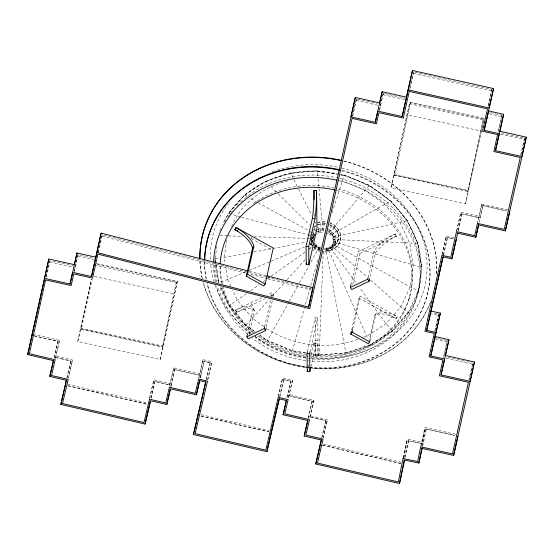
<?xml version="1.0" encoding="UTF-8"?>
<svg xmlns="http://www.w3.org/2000/svg" width="554" height="554" viewBox="0 0 554 554"><rect width="100%" height="100%" fill="white"/><g stroke="black" fill="none" stroke-linecap="round" stroke-linejoin="round"><path stroke-width="0.42" stroke-dasharray="2.77 2.08" d="M323.245 251.523L319.208 354.906L310.78 353.895M215.728 263.067L215.084 258.933L216.919 245.934M226.669 240.027L224.232 257.541L225.153 263.448M310.275 234.377L310.046 236.004L310.143 235.568M338.162 239.993C336.368 245.741 330.309 249.085 324.492 248.843L324.395 249.286C339.706 250.782 343.972 229.031 329.325 224.592M418.201 291.044L421.573 267.049L417.841 243.074L407.322 220.45L390.75 200.714L369.241 185.209L344.263 174.995L340.918 174.468M403.582 458.103L407.072 440.527L421.767 443.532L424.689 428.789L454.876 435.534M403.721 457.576L407.377 439.163L422.072 442.168L425.001 427.425L456.856 434.544M405.203 457.452L408.533 440.686L423.228 443.692L426.151 428.976L455.471 435.527M96.535 263.6L177.342 281.252L160.286 359.504L77.795 341.486L91.258 279.313M77.795 341.486L91.396 279.195M81.258 329.339L81.493 328.3L162.592 346.021L162.357 347.06L81.258 329.339L92.165 279.029M162.357 347.06L176.511 281.716L97.102 264.369M160.286 359.504L177.342 281.252M481.225 131.713L465.492 203.851L391.235 187.626L409.863 102.102L484.12 118.327L481.405 130.882M391.235 187.626L409.863 102.102M394.697 175.48L410.431 102.871L483.289 118.791L467.562 191.4L394.697 175.48L394.933 174.441L467.798 190.361L467.562 191.4M465.492 203.851L481.253 131.049L406.996 114.823M46.321 277.042L49.763 261.391M74.312 271.654L78.1 254.535L94.512 258.157M98.425 252.077L102.241 234.695L246.239 271.806M352.496 116.7L356.437 99.021L377.433 103.709M380.48 105.828L383.278 93.287L405.113 98.162M409.676 89.547L413.582 72.02L491.869 89.506L487.991 106.894M442.147 254.521L446.289 235.942L455.132 237.915M443.498 255.034L447.41 237.486L453.837 238.919M456.669 230.997L460.852 212.237L479.071 216.309L477.659 222.583L481.814 204.017L508.607 210.001M434.828 331.32L438.685 314.035L434.017 312.989M458.283 230.346L461.974 213.782L480.193 217.854L482.936 205.555L507.222 210.984M443.643 356.949L447.293 340.592L443.456 357.787M481.814 204.017L478.767 217.674L460.54 213.602M501.952 115.232L498.178 132.177L501.952 115.232L487.721 112.053M468.94 380.286L472.818 362.912L469.003 379.822M520.781 155.335L524.631 138.084L501.488 132.918M46.321 276.64L49.943 260.546L73.066 265.65M54.07 358.113L57.865 341.278L32.894 335.447M74.291 271.446L78.1 254.535M72.255 361.409L55.525 357.503L55.836 356.139L72.56 360.038L68.564 377.773M55.372 358.923L59.548 340.371L34.577 334.547M67.082 377.786L70.877 360.945L54.154 357.039L57.865 341.278M98.245 252.423L102.241 234.695M149.684 398.368L153.867 379.815L170.043 383.597L169.372 386.595M176.511 281.716L176.276 282.755L95.184 265.041M151.173 398.208L154.968 381.374L171.151 385.148L170.77 386.831M169.566 386.443L173.748 367.898L199.634 373.936L198.775 377.759M171.054 386.29L174.849 369.449L200.742 375.487L200.167 378.015M215.084 258.933L220.928 257.935M198.817 378.237L202.993 359.691L211.87 361.762L207.688 380.307M200.306 378.084L204.101 361.243L210.188 362.662L206.393 379.504M247.416 196.49L244.785 194.759L228.49 213.463L244.785 194.759C270.539 174.115 305.483 166.193 337.58 173.935M254.93 331.77L245.907 325.274L229.335 305.531L220.7 286.501M249.065 334.761L254.431 310.96A22.271 7.832 -32.6 0 0 252.569 308.973L251.474 308.654A22.271 7.832 -32.6 0 0 245.18 309.146L243.227 309.707A22.271 7.832 -32.6 0 0 236.856 312.338L235.582 310.039L261.647 297.616M244.716 195.063L266.031 180.999L268.676 184.053M236.856 312.338L235.582 310.039M245.907 325.274L269.175 299.638M247.188 335.156L253.109 308.89A22.271 7.832 -32.6 0 0 235.526 310.268M265.962 181.303L290.836 172.813L293.495 179.004M264.646 326.812L270.677 300.033M271.432 296.688L272.374 292.505L267.014 295.06M266.342 327.206L272.381 300.427M273.323 296.245L273.697 294.576L272.374 292.505M305.766 353.106L292.394 350.987L267.416 340.772L288.835 302.172M290.767 173.125L317.518 170.77L317.92 177.128M310.496 232.742L310.6 232.299M312.193 235.775L311.653 238.165A11.987 10.574 12.7 0 1 314.173 234.01M309.638 249.376L314.353 228.456L315.655 228.504M314.16 236.385L314.693 234.003M278.42 396.498L282.602 377.953L292.491 380.259L288.495 397.987M279.722 397.183L283.703 379.504L290.808 381.166L287.014 398.001M314.423 244.861L314.783 243.268L312.705 242.645M310.482 231.614L315.794 234.536L317.927 233.151L318.467 230.762L317.864 228.421M325.738 223.678L320.579 223.733L320.967 229.938L320.427 232.327L317.927 233.151M292.394 350.987L304.298 308.495M314.395 244.716L317.359 246.855L317.262 247.292L320.711 248.704M324.263 223.449L323.114 232.119L320.427 232.327L317.733 226.995M286.889 397.911L290.808 381.166M288.281 398.298L289.14 394.483L313.883 400.258L309.887 417.986M352.621 115.931L356.437 99.021M331.396 225.436L328.321 233.573C337.164 237.465 333.536 251.447 323.952 250.609M326.971 230.416C331.576 231.794 335.405 236.987 333.591 241.814L421.504 267.36L417.771 243.386L407.252 220.762L390.681 201.019L369.172 185.514L344.263 174.995L331.597 214.543M328.176 248.559L328.079 249.002L326.507 248.067L323.82 248.268M334.36 227.576L331.022 232.749L330.482 235.131L390.681 201.019M307.435 351.825L315.171 317.518L317.774 317.622L318.128 355.703L315.461 355.834A22.271 2.126 -87.7 0 0 313.516 343.646L316.126 343.75A22.271 2.126 -87.7 0 1 316.874 343.217L317.096 343.618A22.271 2.126 -87.7 0 1 317.795 347.981L317.906 349.692A22.271 2.126 -87.7 0 1 318.072 355.938M331.597 247.437L331.5 247.873L329.007 247.243L326.507 248.067L325.967 250.45L345.89 352.863L319.139 355.218M336.645 230.298L332.691 234.737L332.151 237.119L407.252 220.762M310.046 351.928L317.774 317.622M334.526 245.533L334.429 245.976L331.14 245.858L329.007 247.243L328.467 249.625L368.078 339.346M323.294 252.022A11.987 10.574 12.7 0 0 334.741 244.612L335.281 242.223M338.099 233.421L338.515 237.167L338.058 240.436L333.792 241.807L332.241 246.392L367.205 277.194M308.149 367.454L308.89 364.165M310.926 355.142L313.516 343.646M336.763 242.998L336.666 243.441L332.774 244.002L331.14 245.858L330.606 248.24L356.534 283.551M338.612 236.724L334.124 239.425L333.259 244.196L410.126 286.924L418.277 290.739L417.294 295.095M310.946 366.741L316.126 343.75M340.094 241.004L340.191 240.561M315.461 355.834L315.171 317.518M308.169 418.332L312.2 401.158L287.457 395.383M308.405 418L312.2 401.158M327.144 421.13L309.928 417.114L310.233 415.749L327.456 419.766L323.46 437.494M379.469 110.198L383.278 93.287M379.559 109.914L380.792 104.464M369.172 185.514L328.321 233.573L326.431 232.805M350.89 284.971L358.431 251.502L395.224 233.968L396.491 236.274A22.271 7.832 -32.6 0 0 375.383 253.33L369.65 278.773M352.773 284.534L359.754 253.573L358.431 251.502M321.978 437.508L325.773 420.666L308.55 416.65M351.693 329.845L358.854 298.052L360.142 296.085L397.287 316.639L395.944 318.834A22.271 9.958 33.2 0 0 374.649 315.863L369.47 338.847M352.787 328.723L360.142 296.085M409.953 88.114L413.582 72.02M368.14 277.526L374.061 251.26A22.271 7.832 -32.6 0 1 377.378 246.807L378.888 245.242A22.271 7.832 -32.6 0 1 386.45 239.141L388.589 237.749A22.271 7.832 -32.6 0 1 395.168 234.203L395.224 233.968M410.431 102.871L410.195 103.917L483.053 119.83L483.289 118.791M370.391 338.529L375.937 313.903A22.271 9.958 33.2 0 1 379.275 312.131L380.806 311.916A22.271 9.958 33.2 0 1 388.43 312.982L390.591 313.709A22.271 9.958 33.2 0 1 397.232 316.874M345.821 353.168L370.626 344.99L369.947 343.155M370.626 344.99L391.872 331.23L408.166 312.525L400.874 306.861L370.439 280.047M395.944 318.834L397.287 316.639M417.771 243.386L333.21 239.397L333.75 237.015L337.995 233.864C336.52 229.522 332.899 226.115 328.543 224.751M409.032 299.001L409.441 297.179M391.872 331.23L408.166 312.525M426.358 298.211L426.483 297.664M442.106 254.487L446.289 235.942M443.422 255.165L447.41 237.486M403.201 457.708L407.377 439.163M404.739 457.521L408.533 440.686M456.669 230.783L460.852 212.237M434.876 330.946L438.685 314.035M458.179 230.623L461.974 213.782M481.613 129.456L484.12 118.327M488.06 106.41L491.869 89.506M420.818 445.97L425.001 427.425M421.213 445.984L422.072 442.168M422.356 445.818L426.151 428.976M422.66 446.212L423.228 443.692M479.141 222.396L482.936 205.555M520.815 154.995L524.631 138.084M55.525 357.503L59.548 340.371M66.764 378.403L70.877 360.945M68.253 378.334L72.56 360.038M149.538 398.167L153.867 379.815M151.034 398.049L154.968 381.374M173.748 367.898L169.739 384.961L153.555 381.18M171.151 385.148L174.849 369.449M202.993 359.691L199.329 375.3L173.437 369.262M200.742 375.487L204.101 361.243M206.254 379.331L210.188 362.662M207.549 380.092L211.87 361.762M278.253 396.394L282.602 377.953M279.756 396.269L283.703 379.504M292.491 380.259L288.835 395.847L313.578 401.622M309.928 417.114L313.883 400.258M321.68 438.006L325.773 420.666M323.169 437.93L327.456 419.766M305.462 304.333L318.495 257.721M224.592 221.711L228.56 213.151L231.738 214.259M231.524 226.655C240.928 203.173 263.725 186.871 287.824 180.874M314.353 234.73L312.809 240.962L313.183 243.379L310.018 244.716M313.82 237.119L313.142 238.58L254.736 236.731M408.097 312.83L418.277 290.739M289.257 301.418L298.862 284.008M299.278 283.253L318.079 249.203L318.612 246.814L314.783 243.268M251.017 238.525L251.869 237.216M374.649 315.863L375.937 313.903M379.843 310.69L381.131 308.73M272.062 296.425L286.487 280.379M287.062 279.735L305.524 259.196M313.024 250.851L315.912 247.645L316.445 245.256L314.298 245.159L317.262 247.292L318.612 246.814L321.126 247.846M246.454 293.682L229.404 305.226L245.976 324.963L254.999 331.465M250.692 290.684L259.161 284.68M263.399 281.674L264.812 280.677M267.637 278.676L270.463 276.675M271.169 276.169L305.06 252.16M309.298 249.155L311.417 247.659M314.229 226.759L315.988 225.617M315.891 226.06L314.132 227.195L315.704 230.734M316.327 232.147L320.967 229.938L324.997 229.945M236.904 312.103L265.269 298.592M270.636 296.037L273.697 294.576M359.754 253.573L396.546 236.039M245.865 271.792L227.652 279.479L218.892 282.595L215.153 258.628M249.037 270.456L270.414 261.426M271.211 261.093L304.471 247.056M317.158 224.862L320.579 223.733M317.061 225.298L320.482 224.169L325.641 224.121M357.662 339.235C328.37 350.564 293.558 345.925 267.374 329.014M363.341 337.365L366.582 336.292L386.027 323.702L400.874 306.861L410.126 286.924L413.146 265.248L409.725 243.31L400.106 222.604L384.933 204.537L365.252 190.347L342.393 180.999L339.013 180.466M250.38 252.645L221.759 257.832M253.76 252.015L306.057 242.23M311.119 241.281L312.809 240.962L313.675 236.191L311.029 233.317M228.109 235.886L242.714 236.35M315.164 340.163L317.767 340.267M314.021 342.995L316.632 343.106M315.517 355.599L318.128 355.703M220.056 235.104L227.251 235.859M317.449 171.075L337.511 174.247A103.771 91.542 12.7 0 0 222.493 224.578M340.849 174.773L344.193 175.306M305.836 352.794L292.464 350.682L267.485 340.468L259.854 334.969M310.849 353.591L319.208 354.906L345.89 352.863L370.695 344.678L391.941 330.918L386.027 323.702L359.588 287.706M394.102 174.905L468.359 191.13M94.512 276.501L174.475 293.973M80.662 328.764L163.153 346.79M77.795 255.9L94.208 259.521M49.638 261.91L75.233 267.561M413.277 73.384L491.564 90.87M489.092 113.792L501.647 116.596M382.973 94.651L404.808 99.526M356.125 100.385L379.642 105.641M500.352 134.096L524.319 139.449M481.502 205.382L506.626 210.991M445.977 237.306L453.214 238.919M429.821 313.488L438.38 315.399M434.267 337.684L446.476 340.405M435.589 339.408L446.981 341.957M447.916 357.344L471.987 362.725M445.949 358.341L472.507 364.276M282.291 379.317L292.187 381.623M202.688 361.056L211.559 363.126M34.272 335.911L59.243 341.735M201.178 414.662L269.313 430.562M67.72 384.351L147.516 402.973M323.494 444.107L401.041 462.202M201.15 415.95L268.752 431.725M200.867 416.026L269.009 431.926M67.727 385.646L147.78 404.33M322.636 445.201L401.359 463.573M68.253 385.909L147.212 404.337M322.345 445.271L400.729 463.566M249.314 271.294L266.058 275.608M249.591 272.665L266.336 276.979M267.166 277.194L311.542 288.634M101.936 236.059L245.934 273.17M250.955 274.465L266.862 278.565M267.7 278.78L311.237 289.998M240.678 217.023L232.528 214.537M241.509 217.244L311.653 235.727M317.359 246.855L320.808 248.261M320.593 250.228L315.912 247.645L314.243 245.657M310.559 239.314L313.086 240.658M257.416 202.418L250.041 198.221M258.178 202.84L309.728 231.198M251.191 238.483L271.245 249.577M358.854 298.052L395.999 318.598M263.981 326.569L252.444 318.252L237.271 300.185L232.638 290.213M259.784 335.274L267.416 340.772M312.027 237.548L313.342 238.58L313.723 240.99M270.795 186.49L277.526 193.159M278.136 193.762L309.361 224.668M313.647 228.906L316.708 231.939M311.895 229.737L314.229 233.289M395.168 234.203L396.491 236.274M379.22 242.41L380.543 244.48M374.061 251.26L375.383 253.33M251.177 303.426L252.499 305.489M252.728 308.066L254.051 310.136M253.109 308.89L254.431 310.96M293.883 179.766L298.114 188.145M298.495 188.907L311.577 214.807M315.039 221.662L315.808 223.186M311.383 240.429L312.013 242.43L310.926 240.097M230.859 286.383L227.652 279.479L225.679 266.82M220.631 286.806L229.335 305.531M215.859 263.891L218.823 282.907M318.079 178.852L323.114 232.119M314.215 213.74L314.25 217.203M336.929 190.451A96.562 85.177 12.7 0 1 411.22 289.209A96.562 85.177 12.7 0 1 311.009 358.313M305.981 357.718A96.562 85.177 12.7 0 1 255.138 336.313M251.204 333.079A96.562 85.177 12.7 0 1 222.376 287.367M221.462 283.246A96.562 85.177 12.7 0 1 220.111 264.833M339.498 180.812A103.827 91.59 12.7 0 1 418.803 289.105A103.827 91.59 12.7 0 1 306.736 360.716M305.891 360.599A103.827 91.59 12.7 0 1 252.229 338.286M247.576 334.526A103.827 91.59 12.7 0 1 216.392 286.093M215.416 281.979A103.827 91.59 12.7 0 1 213.602 262.783M341.472 170.757A113.321 99.962 12.7 0 1 428.838 287.277A113.321 99.962 12.7 0 1 309.783 367.662M308.938 367.572A113.321 99.962 12.7 0 1 207.051 283.503M206.15 279.285A113.321 99.962 12.7 0 1 204.551 261.46M342.414 170.41A113.321 99.962 12.7 0 1 428.644 288.579A113.321 99.962 12.7 0 1 306.528 366.706M305.69 366.596A113.321 99.962 12.7 0 1 207.175 282.956M206.275 278.738A113.321 99.962 12.7 0 1 204.675 260.913M338.155 188.831A96.562 85.177 12.7 0 1 403.208 312.165A96.562 85.177 12.7 0 1 257.596 336.043M252.901 332.358A96.562 85.177 12.7 0 1 223.214 287.18M222.396 283.904A96.562 85.177 12.7 0 1 220.444 265.588M253.22 203.74A96.562 85.177 12.7 0 1 334.055 187.875M430.146 303.273A119.089 105.052 12.7 0 1 311.549 368.265M310.683 368.181A119.089 105.052 12.7 0 1 203.2 282.561M202.182 278.427A119.089 105.052 12.7 0 1 199.883 259.971M343.854 161.249A119.089 105.052 12.7 0 1 436.6 273.988M430.839 301.348A119.089 105.052 12.7 0 1 309.894 367.78M309.028 367.676A119.089 105.052 12.7 0 1 203.27 282.249M202.252 278.115A119.089 105.052 12.7 0 1 199.952 259.667M343.93 160.937A119.089 105.052 12.7 0 1 436.614 274.542M341.735 168.049A108.986 96.14 12.7 0 1 425.991 280.289A108.986 96.14 12.7 0 1 311.009 357.441M305.85 356.755A108.986 96.14 12.7 0 1 255.145 336.645M251.01 333.647A108.986 96.14 12.7 0 1 215.243 285.303M214.211 282.145A108.986 96.14 12.7 0 1 210.548 262.852M210.354 259.48A108.986 96.14 12.7 0 1 228.31 203.671M272.326 171.788A108.986 96.14 12.7 0 1 338.362 167.287M329.076 232.417A11.987 10.574 12.7 0 1 334.741 244.612M320.205 251.537A11.987 10.574 12.7 0 1 311.487 238.829M317.837 231.634A11.987 10.574 12.7 0 1 323.1 230.748M328.21 229.363A11.987 10.574 12.7 0 1 335.447 241.551A11.987 10.574 12.7 0 1 323.834 249.639M320.745 249.148A11.987 10.574 12.7 0 1 312.02 236.447M312.414 235.125A11.987 10.574 12.7 0 1 315.233 231.136M317.691 229.543A11.987 10.574 12.7 0 1 323.64 228.366M330.004 223.22A16.426 14.487 12.7 0 1 340.364 239.896A16.426 14.487 12.7 0 1 324.415 251.163M320.177 250.491A16.426 14.487 12.7 0 1 312.823 246.419M312.234 245.844A16.426 14.487 12.7 0 1 310.198 243.296M317.511 223.006A16.426 14.487 12.7 0 1 325.849 222.161M329.298 222.493A16.426 14.487 12.7 0 1 340.537 239.086A16.426 14.487 12.7 0 1 324.512 250.72M320.281 250.048A16.426 14.487 12.7 0 1 312.92 245.976M312.331 245.408A16.426 14.487 12.7 0 1 310.295 242.853M317.608 222.563A16.426 14.487 12.7 0 1 325.953 221.725M340.024 178.492A103.771 91.542 12.7 0 1 410.943 310.552A103.771 91.542 12.7 0 1 254.868 337.421M250.11 333.757A103.771 91.542 12.7 0 1 217.909 286.958M216.572 282.083A103.771 91.542 12.7 0 1 214.169 262.984M228.033 216.822A103.771 91.542 12.7 0 1 234.148 208.768M237.001 205.596A103.771 91.542 12.7 0 1 243.808 199.115M244.432 198.581A103.771 91.542 12.7 0 1 336.721 177.723M340.807 175.002A103.771 91.542 12.7 0 1 412.28 306.016A103.771 91.542 12.7 0 1 257.769 335.426M253.587 332.386A103.771 91.542 12.7 0 1 219.744 286.674M218.456 282.658A103.771 91.542 12.7 0 1 215.021 261.966M214.994 261.135A103.771 91.542 12.7 0 1 214.959 257.783M219.862 230.949A103.771 91.542 12.7 0 1 220.783 228.539"/><path stroke-width="0.83" d="M321.292 439.661L315.759 463.982L399.51 483.524L404.171 460.049L418.866 463.054L422.28 447.902M404.704 459.965L399.51 483.524M418.866 463.054L421.788 448.338L453.615 455.45L457.978 436.088M247.638 270.858L101.126 233.109L95.849 257.16L76.971 252.991L74.416 264.653L48.821 259.009L27.7 354.622L53.503 360.64L49.791 376.408L66.515 380.307L60.829 404.42L145.1 424.087L150.605 400.736L166.782 404.517L170.487 388.811L196.372 394.857L199.731 380.605L205.818 382.031L193.45 434.537L266.896 451.676L279.341 398.873L286.446 400.528L283.094 414.752L307.837 420.528L304.188 436.012L321.403 440.035L315.759 463.982M27.7 354.622L48.821 259.009M44.452 278.371L70.053 284.022L72.609 272.36L91.486 276.522L95.849 257.16M91.486 276.522L101.126 233.109M96.763 252.472L308.578 307.054L355.315 97.476L379.67 102.919L382.156 91.742L406.511 97.185L412.46 70.476L493.538 88.585L484.196 130.315L499.258 133.68L495.484 150.626L521.937 156.533L526.3 137.163L499.853 131.256L503.628 114.311L488.559 110.945L484.196 130.315M355.315 97.476L350.952 116.846L375.3 122.282L377.793 111.112L402.149 116.548L406.511 97.185M402.149 116.548L412.46 70.476M426.663 330.392L431.026 311.029L440.354 313.114L435.991 332.476L426.663 330.392L443.041 256.848L451.884 258.822L456.254 239.46M431.026 311.029L443.124 256.703M451.884 258.822L457.729 232.832M430.763 355.945L435.125 336.583L448.962 339.671L445.437 355.502L474.487 361.991L470.124 381.353L441.067 374.864L444.599 359.034L430.763 355.945L435.991 332.476M435.125 336.583L440.354 313.114M457.604 233.144L475.831 237.216L478.566 224.924L505.366 230.907L509.728 211.545M453.615 455.45L474.487 361.991M505.366 230.907L526.3 137.163M70.053 284.022L76.971 252.991M49.791 376.408L53.392 360.412M60.829 404.42L66.369 380.072M145.1 424.087L150.252 401.387M166.782 404.517L170.203 389.358M196.372 394.857L199.599 380.543M252.555 248.317A22.271 9.958 33.2 0 0 250.664 243.649L249.563 241.98A22.271 9.958 33.2 0 0 243.206 235.305L241.232 233.753A22.271 9.958 33.2 0 0 234.792 229.675L236.129 227.479L273.274 248.026L265.165 284.008L263.877 285.968L246.267 276.224L252.555 248.317L253.843 246.35A22.271 9.958 33.2 0 0 236.08 227.715L236.129 227.479M193.45 434.537L205.666 381.831M246.267 276.224L247.548 274.265L253.843 246.35M266.155 328.044L265.595 330.551L248.144 338.868L246.821 336.797L247.188 335.156M265.595 330.551L264.272 328.487L264.646 326.812M313.952 190.611L316.611 190.479L316.964 228.56L308.855 264.542L306.244 264.438L306.078 246.378L312.366 218.463A22.271 2.126 -87.7 0 0 313.072 212.57L313.266 210.278A22.271 2.126 -87.7 0 0 313.834 200.306L313.91 197.771A22.271 2.126 -87.7 0 0 313.952 190.611L316.611 190.479M308.855 264.542L308.689 246.482L314.977 218.567A22.271 2.126 -87.7 0 0 316.563 190.714M306.244 264.438L306.618 262.762M266.896 451.676L271.072 433.152M283.094 414.752L286.321 400.438M308.578 307.054L312.941 287.685L266.896 275.823M310.572 368.382L309.831 371.665L307.228 371.554L307.061 353.494L307.435 351.825M309.831 371.665L309.665 353.604L310.046 351.928M307.228 371.554L307.595 369.913M304.188 436.012L307.789 420.015M375.3 122.282L382.156 91.742M369.65 278.773L369.096 281.238L351.645 289.555L350.322 287.484L350.89 284.971M370.204 339.353L369.65 341.811L368.362 343.778L350.744 334.027L351.312 331.521M350.744 334.027L352.032 332.068L352.6 329.561M369.096 281.238L367.773 279.168L368.14 277.526M493.538 88.585L489.175 107.947L408.097 89.838M441.067 374.864L448.962 339.671M475.831 237.216L478.677 224.585M495.484 150.626L503.628 114.311M32.063 335.253L32.513 333.356M271.259 432.314L279.161 398.783M234.792 229.675L236.08 227.715M246.821 336.797L264.272 328.487M350.322 287.484L367.773 279.168M312.366 218.463L314.977 218.567M306.078 246.378L308.689 246.482M307.061 353.494L309.665 353.604M234.848 229.439L237.818 231.08M247.548 274.265L265.165 284.008M352.032 332.068L369.65 341.811M314.007 190.375L314.09 199.89M220.153 263.974A96.562 85.177 12.7 0 1 335.295 190.057M213.622 261.931A103.827 91.59 12.7 0 1 337.026 180.223M204.585 259.778A113.321 99.962 12.7 0 1 339.824 170.362M204.689 260.075A113.321 99.962 12.7 0 1 339.117 169.628M199.856 258.309A119.089 105.052 12.7 0 1 341.333 160.653M199.925 258.005A119.089 105.052 12.7 0 1 341.402 160.348M403.014 458.525L398.361 481.959L317.442 463.075L323.086 439.128L305.87 435.112L309.52 419.62L284.777 413.845L288.128 399.628L278.24 397.315L265.788 450.125L195.133 433.63L207.501 381.124L198.63 379.054L195.271 393.305L169.379 387.26L165.681 402.959L149.497 399.185L143.998 422.536L62.512 403.52L68.197 379.407L51.474 375.501L55.185 359.74L29.383 353.715L45.58 279.915L71.182 285.559L73.737 273.898L92.615 278.066L97.878 254.064L309.686 308.64L352.074 118.39L376.422 123.826L378.915 112.656L403.27 118.092L409.219 91.382L487.506 108.868L482.52 131.236L497.589 134.601L493.815 151.54L520.268 157.447L504.244 229.363L477.444 223.38L474.709 235.672L456.482 231.607L450.762 257.278L441.919 255.304L424.987 331.313L434.322 333.397L429.094 356.866L442.923 359.955L439.398 375.785L468.449 382.274L452.493 453.906L420.638 446.794L417.709 461.53L403.014 458.525"/></g></svg>
